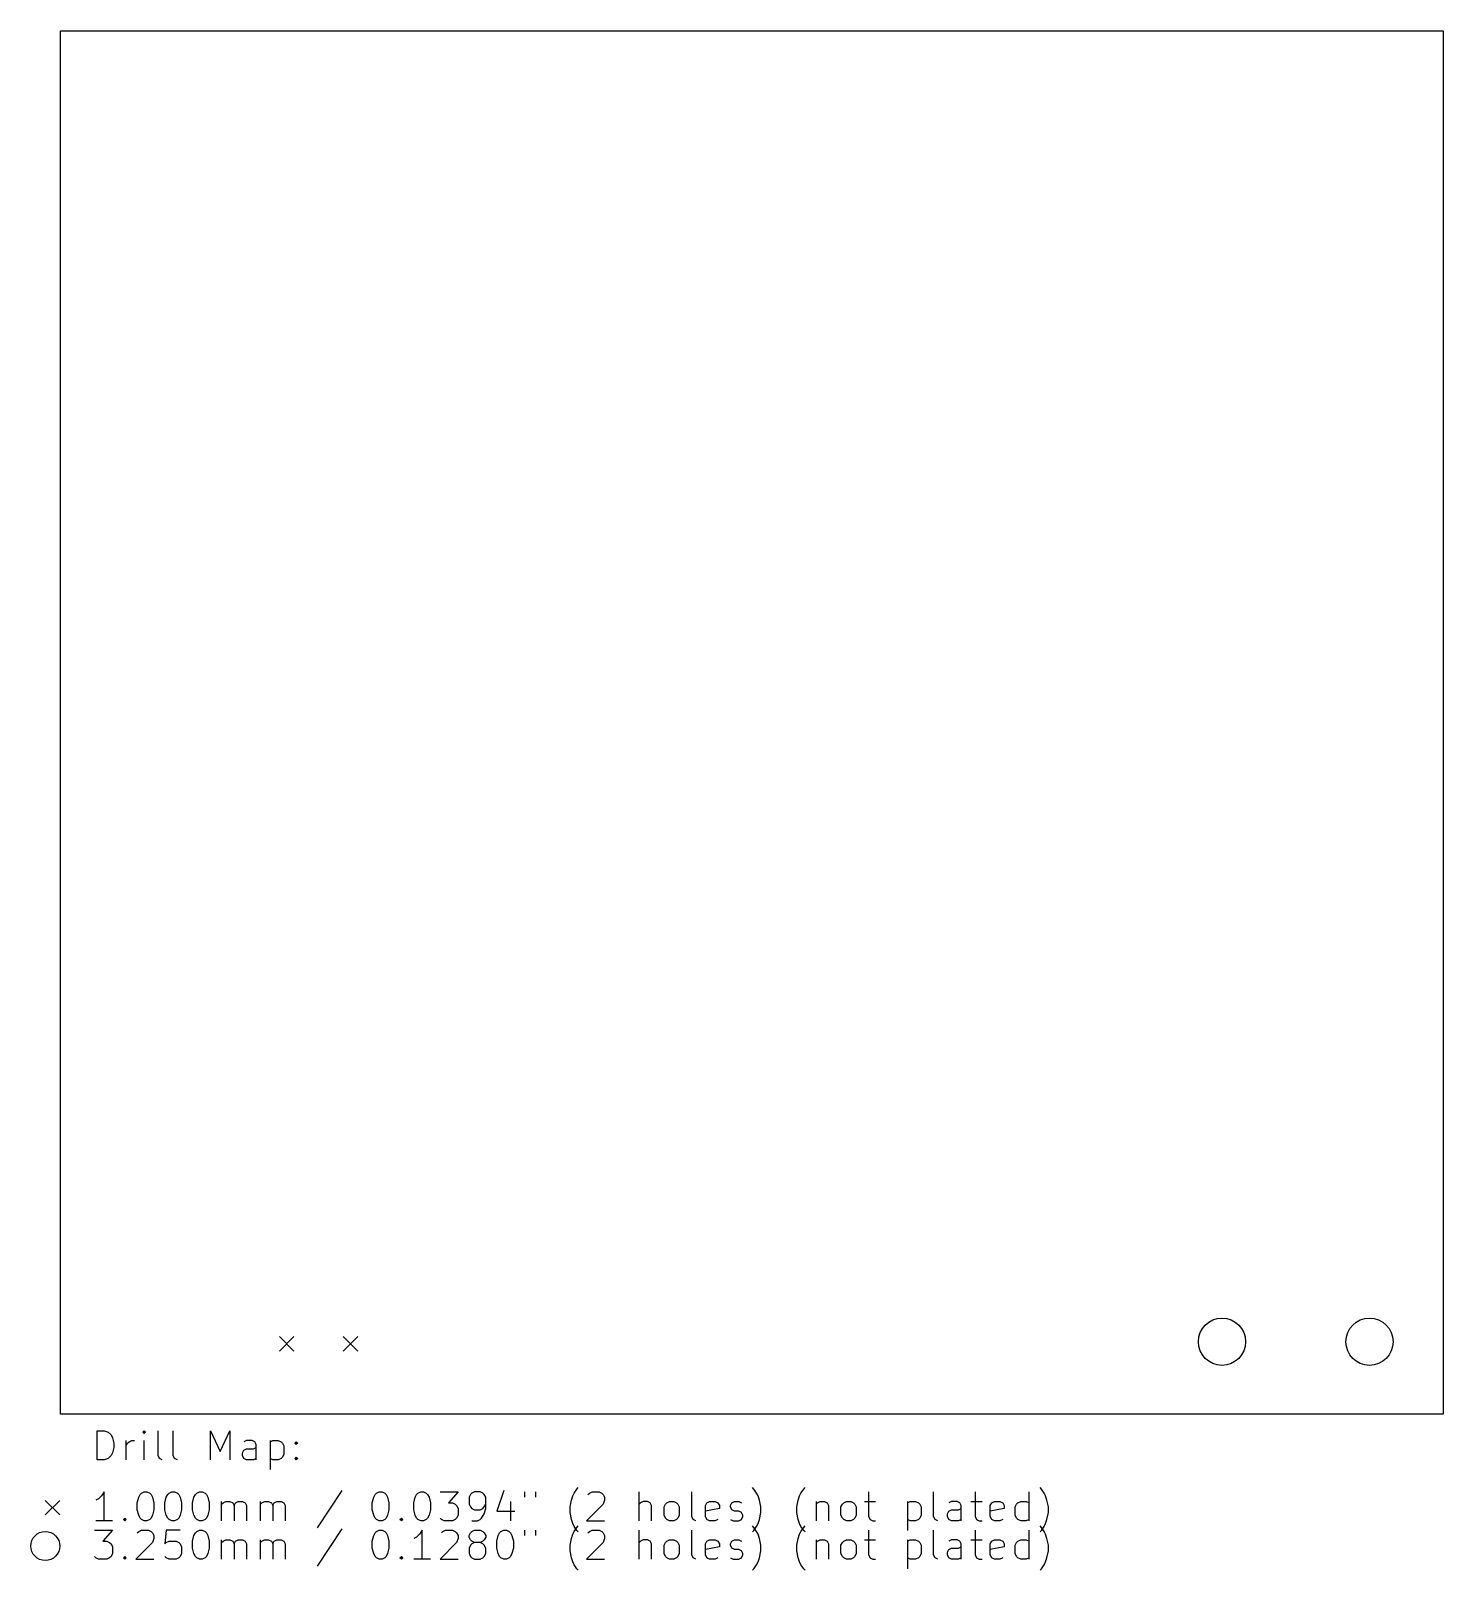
# Model space of a CAD drawing. Extents: x 3.89 to 7.72, y -5.98 to -1.8.
import ezdxf

# ---------------------------------------------------------------- set-up
doc = ezdxf.new("R2010")
doc.units = 0
doc.header["$MEASUREMENT"] = 0
doc.layers.add('BLACK', color=7, linetype='CONTINUOUS')

msp = doc.modelspace()

# ---------------------------------------------------------------- linework, layer by layer
at = {"layer": 'BLACK', "linetype": 'CONTINUOUS'}
for p, q in [((3.975, -5.555), (3.975, -1.805)), ((3.975, -1.805), (7.725, -1.805)), ((7.725, -1.805), (7.725, -5.555)), ((4.5687, -5.34531), (4.60807, -5.38469)), ((4.60807, -5.34531), (4.5687, -5.38469)), ((4.74193, -5.34531), (4.7813, -5.38469)), ((4.7813, -5.34531), (4.74193, -5.38469)), ((7.725, -5.555), (3.975, -5.555)), ((4.07446, -5.6792), (4.07446, -5.60046)), ((4.07446, -5.60046), (4.0932, -5.60046)), ((4.0932, -5.60046), (4.10445, -5.60421)), ((4.10445, -5.60421), (4.11195, -5.61171)), ((4.11195, -5.61171), (4.1157, -5.61921)), ((4.1157, -5.61921), (4.11945, -5.63421)), ((4.11945, -5.63421), (4.11945, -5.64546)), ((4.1532, -5.6792), (4.1532, -5.62671)), ((4.1532, -5.64171), (4.15695, -5.63421)), ((4.15695, -5.63421), (4.1607, -5.63046)), ((4.1607, -5.63046), (4.16819, -5.62671)), ((4.16819, -5.62671), (4.17569, -5.62671)), ((4.20194, -5.60046), (4.19819, -5.60421)), ((4.19819, -5.60421), (4.20194, -5.60796)), ((4.20569, -5.60421), (4.20194, -5.60046)), ((4.20194, -5.60046), (4.20194, -5.60796)), ((4.20194, -5.60796), (4.20569, -5.60421)), ((4.20194, -5.6792), (4.20194, -5.62671)), ((4.23944, -5.66795), (4.23944, -5.60046)), ((4.28068, -5.66795), (4.28068, -5.60046)), ((4.38192, -5.6792), (4.38192, -5.60046)), ((4.38192, -5.60046), (4.40816, -5.65671)), ((4.40816, -5.65671), (4.43441, -5.60046)), ((4.43441, -5.60046), (4.43441, -5.6792)), ((4.47941, -5.62671), (4.47191, -5.63046)), ((4.4944, -5.62671), (4.47941, -5.62671)), ((4.5019, -5.63046), (4.4944, -5.62671)), ((4.50565, -5.63796), (4.5019, -5.63046)), ((4.54315, -5.62671), (4.54315, -5.70545)), ((4.54315, -5.63046), (4.55065, -5.62671)), ((4.55065, -5.62671), (4.56564, -5.62671)), ((4.56564, -5.62671), (4.57314, -5.63046)), ((4.57314, -5.63046), (4.57689, -5.63421)), ((4.57689, -5.63421), (4.58064, -5.64171)), ((4.61064, -5.63421), (4.61439, -5.63046)), ((4.61439, -5.63796), (4.61064, -5.63421)), ((4.61439, -5.63046), (4.61814, -5.63421)), ((4.61439, -5.63046), (4.61439, -5.63796)), ((4.61814, -5.63421), (4.61439, -5.63796)), ((4.10445, -5.67545), (4.0932, -5.6792)), ((4.11195, -5.66795), (4.10445, -5.67545)), ((4.1157, -5.66046), (4.11195, -5.66795)), ((4.11945, -5.64546), (4.1157, -5.66046)), ((4.24319, -5.67545), (4.23944, -5.66795)), ((4.25068, -5.6792), (4.24319, -5.67545)), ((4.28443, -5.67545), (4.28068, -5.66795)), ((4.29193, -5.6792), (4.28443, -5.67545)), ((4.46816, -5.66046), (4.47191, -5.65296)), ((4.46816, -5.66795), (4.46816, -5.66046)), ((4.47191, -5.67545), (4.46816, -5.66795)), ((4.47191, -5.65296), (4.47941, -5.64921)), ((4.47941, -5.6792), (4.47191, -5.67545)), ((4.47941, -5.64921), (4.49815, -5.64921)), ((4.49815, -5.64921), (4.50565, -5.64546)), ((4.50565, -5.67545), (4.49815, -5.6792)), ((4.50565, -5.6792), (4.50565, -5.63796)), ((4.55065, -5.6792), (4.54315, -5.67545)), ((4.57314, -5.67545), (4.56564, -5.6792)), ((4.57689, -5.6717), (4.57314, -5.67545)), ((4.58064, -5.66421), (4.57689, -5.6717)), ((4.58064, -5.64171), (4.58064, -5.66421)), ((4.61064, -5.67545), (4.61439, -5.6717)), ((4.61439, -5.6792), (4.61064, -5.67545)), ((4.61439, -5.6717), (4.61814, -5.67545)), ((4.61439, -5.6717), (4.61439, -5.6792)), ((4.61814, -5.67545), (4.61439, -5.6792)), ((4.0932, -5.6792), (4.07446, -5.6792)), ((4.49815, -5.6792), (4.47941, -5.6792)), ((4.56564, -5.6792), (4.55065, -5.6792)), ((5.36804, -5.76957), (5.37554, -5.75832)), ((5.37554, -5.75832), (5.37929, -5.75457)), ((5.85548, -5.75832), (5.85173, -5.75457)), ((5.86298, -5.76957), (5.85548, -5.75832)), ((5.98297, -5.76957), (5.99047, -5.75832)), ((5.99047, -5.75832), (5.99422, -5.75457)), ((6.63539, -5.75832), (6.63164, -5.75457)), ((6.64289, -5.76957), (6.63539, -5.75832)), ((3.93366, -5.78925), (3.97303, -5.82862)), ((3.97303, -5.78925), (3.93366, -5.82862)), ((4.07821, -5.78457), (4.07071, -5.78831)), ((4.0857, -5.77707), (4.07821, -5.78457)), ((4.0932, -5.76582), (4.0857, -5.77707)), ((4.0932, -5.84456), (4.0932, -5.76582)), ((4.18319, -5.79581), (4.18694, -5.78082)), ((4.18319, -5.81456), (4.18319, -5.79581)), ((4.18694, -5.78082), (4.19069, -5.77332)), ((4.19069, -5.77332), (4.19444, -5.76957)), ((4.19444, -5.76957), (4.20194, -5.76582)), ((4.20194, -5.76582), (4.20944, -5.76582)), ((4.20944, -5.76582), (4.21694, -5.76957)), ((4.21694, -5.76957), (4.22069, -5.77332)), ((4.22069, -5.77332), (4.22444, -5.78082)), ((4.22444, -5.78082), (4.22819, -5.79581)), ((4.22819, -5.79581), (4.22819, -5.81456)), ((4.25818, -5.79581), (4.26193, -5.78082)), ((4.25818, -5.81456), (4.25818, -5.79581)), ((4.26193, -5.78082), (4.26568, -5.77332)), ((4.26568, -5.77332), (4.26943, -5.76957)), ((4.26943, -5.76957), (4.27693, -5.76582)), ((4.27693, -5.76582), (4.28443, -5.76582)), ((4.28443, -5.76582), (4.29193, -5.76957)), ((4.29193, -5.76957), (4.29568, -5.77332)), ((4.29568, -5.77332), (4.29943, -5.78082)), ((4.29943, -5.78082), (4.30318, -5.79581)), ((4.30318, -5.79581), (4.30318, -5.81456)), ((4.33317, -5.79581), (4.33692, -5.78082)), ((4.33317, -5.81456), (4.33317, -5.79581)), ((4.33692, -5.78082), (4.34067, -5.77332)), ((4.34067, -5.77332), (4.34442, -5.76957)), ((4.34442, -5.76957), (4.35192, -5.76582)), ((4.35192, -5.76582), (4.35942, -5.76582)), ((4.35942, -5.76582), (4.36692, -5.76957)), ((4.36692, -5.76957), (4.37067, -5.77332)), ((4.37067, -5.77332), (4.37442, -5.78082)), ((4.37442, -5.78082), (4.37817, -5.79581)), ((4.37817, -5.79581), (4.37817, -5.81456)), ((4.41191, -5.84456), (4.41191, -5.79206)), ((4.41191, -5.79956), (4.41566, -5.79581)), ((4.41566, -5.79581), (4.42316, -5.79206)), ((4.42316, -5.79206), (4.43441, -5.79206)), ((4.43441, -5.79206), (4.44191, -5.79581)), ((4.44191, -5.79581), (4.44566, -5.80331)), ((4.44566, -5.80331), (4.44941, -5.79581)), ((4.44941, -5.79581), (4.45691, -5.79206)), ((4.45691, -5.79206), (4.46816, -5.79206)), ((4.46816, -5.79206), (4.47566, -5.79581)), ((4.47566, -5.79581), (4.47941, -5.80331)), ((4.5169, -5.84456), (4.5169, -5.79206)), ((4.5169, -5.79956), (4.52065, -5.79581)), ((4.52065, -5.79581), (4.52815, -5.79206)), ((4.52815, -5.79206), (4.5394, -5.79206)), ((4.5394, -5.79206), (4.5469, -5.79581)), ((4.5469, -5.79581), (4.55065, -5.80331)), ((4.55065, -5.80331), (4.5544, -5.79581)), ((4.5544, -5.79581), (4.5619, -5.79206)), ((4.5619, -5.79206), (4.57314, -5.79206)), ((4.57314, -5.79206), (4.58064, -5.79581)), ((4.58064, -5.79581), (4.58439, -5.80331)), ((4.73812, -5.76207), (4.67063, -5.86331)), ((4.82061, -5.79581), (4.82436, -5.78082)), ((4.82061, -5.81456), (4.82061, -5.79581)), ((4.82436, -5.78082), (4.82811, -5.77332)), ((4.82811, -5.77332), (4.83186, -5.76957)), ((4.83186, -5.76957), (4.83936, -5.76582)), ((4.83936, -5.76582), (4.84686, -5.76582)), ((4.84686, -5.76582), (4.85436, -5.76957)), ((4.85436, -5.76957), (4.85811, -5.77332)), ((4.85811, -5.77332), (4.86186, -5.78082)), ((4.86186, -5.78082), (4.86561, -5.79581)), ((4.86561, -5.79581), (4.86561, -5.81456)), ((4.9331, -5.79581), (4.93685, -5.78082)), ((4.9331, -5.81456), (4.9331, -5.79581)), ((4.93685, -5.78082), (4.9406, -5.77332)), ((4.9406, -5.77332), (4.94435, -5.76957)), ((4.94435, -5.76957), (4.95185, -5.76582)), ((4.95185, -5.76582), (4.95935, -5.76582)), ((4.95935, -5.76582), (4.96684, -5.76957)), ((4.96684, -5.76957), (4.97059, -5.77332)), ((4.97059, -5.77332), (4.97434, -5.78082)), ((4.97434, -5.78082), (4.97809, -5.79581)), ((4.97809, -5.79581), (4.97809, -5.81456)), ((5.00434, -5.76582), (5.05308, -5.76582)), ((5.05308, -5.76582), (5.02684, -5.79581)), ((5.02684, -5.79581), (5.03809, -5.79581)), ((5.03809, -5.79581), (5.04558, -5.79956)), ((5.04558, -5.79956), (5.04933, -5.80331)), ((5.08683, -5.77332), (5.08308, -5.78082)), ((5.08308, -5.78082), (5.08308, -5.79956)), ((5.08308, -5.79956), (5.08683, -5.80706)), ((5.09058, -5.76957), (5.08683, -5.77332)), ((5.09808, -5.76582), (5.09058, -5.76957)), ((5.11308, -5.76582), (5.09808, -5.76582)), ((5.12058, -5.76957), (5.11308, -5.76582)), ((5.12433, -5.77332), (5.12058, -5.76957)), ((5.12807, -5.78082), (5.12433, -5.77332)), ((5.12433, -5.80706), (5.12807, -5.79956)), ((5.12807, -5.81081), (5.12807, -5.78082)), ((5.17682, -5.76207), (5.15807, -5.81831)), ((5.19557, -5.79206), (5.19557, -5.84456)), ((5.23306, -5.76582), (5.23306, -5.78082)), ((5.26306, -5.76582), (5.26306, -5.78082)), ((5.3568, -5.80706), (5.36055, -5.78831)), ((5.36055, -5.78831), (5.3643, -5.77707)), ((5.3643, -5.77707), (5.36804, -5.76957)), ((5.44678, -5.79956), (5.40179, -5.84456)), ((5.40554, -5.77332), (5.40929, -5.76957)), ((5.40929, -5.76957), (5.41679, -5.76582)), ((5.41679, -5.76582), (5.43554, -5.76582)), ((5.43554, -5.76582), (5.44304, -5.76957)), ((5.44304, -5.76957), (5.44678, -5.77332)), ((5.44678, -5.77332), (5.45053, -5.78082)), ((5.45053, -5.78831), (5.44678, -5.79956)), ((5.45053, -5.78082), (5.45053, -5.78831)), ((5.54427, -5.84456), (5.54427, -5.76582)), ((5.54802, -5.79581), (5.54427, -5.79956)), ((5.55552, -5.79206), (5.54802, -5.79581)), ((5.56677, -5.79206), (5.55552, -5.79206)), ((5.57427, -5.79581), (5.56677, -5.79206)), ((5.57802, -5.80331), (5.57427, -5.79581)), ((5.61176, -5.80706), (5.61551, -5.79956)), ((5.61551, -5.79956), (5.61926, -5.79581)), ((5.61926, -5.79581), (5.62676, -5.79206)), ((5.62676, -5.79206), (5.63801, -5.79206)), ((5.63801, -5.79206), (5.64551, -5.79581)), ((5.64551, -5.79581), (5.64926, -5.79956)), ((5.64926, -5.79956), (5.65301, -5.80706)), ((5.68675, -5.83331), (5.68675, -5.76582)), ((5.72425, -5.80331), (5.728, -5.79581)), ((5.728, -5.79581), (5.7355, -5.79206)), ((5.7355, -5.79206), (5.7505, -5.79206)), ((5.7505, -5.79206), (5.758, -5.79581)), ((5.758, -5.79581), (5.76175, -5.80331)), ((5.79174, -5.80331), (5.79549, -5.79581)), ((5.79549, -5.79581), (5.80299, -5.79206)), ((5.80299, -5.79206), (5.81424, -5.79206)), ((5.81424, -5.79206), (5.82174, -5.79581)), ((5.86673, -5.77707), (5.86298, -5.76957)), ((5.87048, -5.78831), (5.86673, -5.77707)), ((5.87423, -5.80706), (5.87048, -5.78831)), ((5.97172, -5.80706), (5.97547, -5.78831)), ((5.97547, -5.78831), (5.97922, -5.77707)), ((5.97922, -5.77707), (5.98297, -5.76957)), ((6.02421, -5.79206), (6.02421, -5.84456)), ((6.02421, -5.79956), (6.02796, -5.79581)), ((6.02796, -5.79581), (6.03546, -5.79206)), ((6.03546, -5.79206), (6.04671, -5.79206)), ((6.04671, -5.79206), (6.05421, -5.79581)), ((6.05421, -5.79581), (6.05796, -5.80331)), ((6.0917, -5.80706), (6.09545, -5.79956)), ((6.09545, -5.79956), (6.0992, -5.79581)), ((6.0992, -5.79581), (6.1067, -5.79206)), ((6.1067, -5.79206), (6.11795, -5.79206)), ((6.11795, -5.79206), (6.12545, -5.79581)), ((6.12545, -5.79581), (6.1292, -5.79956)), ((6.1292, -5.79956), (6.13295, -5.80706)), ((6.15545, -5.79206), (6.18544, -5.79206)), ((6.16669, -5.76582), (6.16669, -5.83331)), ((6.27168, -5.79206), (6.27168, -5.8708)), ((6.27168, -5.79581), (6.27918, -5.79206)), ((6.27918, -5.79206), (6.29418, -5.79206)), ((6.29418, -5.79206), (6.30168, -5.79581)), ((6.30168, -5.79581), (6.30543, -5.79956)), ((6.30543, -5.79956), (6.30918, -5.80706)), ((6.34292, -5.83331), (6.34292, -5.76582)), ((6.39167, -5.79206), (6.38417, -5.79581)), ((6.40666, -5.79206), (6.39167, -5.79206)), ((6.41416, -5.79581), (6.40666, -5.79206)), ((6.41791, -5.80331), (6.41416, -5.79581)), ((6.44416, -5.79206), (6.47416, -5.79206)), ((6.45541, -5.76582), (6.45541, -5.83331)), ((6.49665, -5.80331), (6.5004, -5.79581)), ((6.5004, -5.79581), (6.5079, -5.79206)), ((6.5079, -5.79206), (6.5229, -5.79206)), ((6.5229, -5.79206), (6.5304, -5.79581)), ((6.5304, -5.79581), (6.53415, -5.80331)), ((6.56415, -5.80706), (6.56789, -5.79956)), ((6.56789, -5.79956), (6.57164, -5.79581)), ((6.57164, -5.79581), (6.57914, -5.79206)), ((6.57914, -5.79206), (6.59414, -5.79206)), ((6.59414, -5.79206), (6.60164, -5.79581)), ((6.60164, -5.84456), (6.60164, -5.76582)), ((6.64663, -5.77707), (6.64289, -5.76957)), ((6.65038, -5.78831), (6.64663, -5.77707)), ((6.65413, -5.80706), (6.65038, -5.78831)), ((4.1457, -5.84081), (4.14945, -5.83706)), ((4.14945, -5.84456), (4.1457, -5.84081)), ((4.14945, -5.83706), (4.1532, -5.84081)), ((4.14945, -5.83706), (4.14945, -5.84456)), ((4.1532, -5.84081), (4.14945, -5.84456)), ((4.18694, -5.82956), (4.18319, -5.81456)), ((4.19069, -5.83706), (4.18694, -5.82956)), ((4.19444, -5.84081), (4.19069, -5.83706)), ((4.20194, -5.84456), (4.19444, -5.84081)), ((4.21694, -5.84081), (4.20944, -5.84456)), ((4.22069, -5.83706), (4.21694, -5.84081)), ((4.22444, -5.82956), (4.22069, -5.83706)), ((4.22819, -5.81456), (4.22444, -5.82956)), ((4.26193, -5.82956), (4.25818, -5.81456)), ((4.26568, -5.83706), (4.26193, -5.82956)), ((4.26943, -5.84081), (4.26568, -5.83706)), ((4.27693, -5.84456), (4.26943, -5.84081)), ((4.29193, -5.84081), (4.28443, -5.84456)), ((4.29568, -5.83706), (4.29193, -5.84081)), ((4.29943, -5.82956), (4.29568, -5.83706)), ((4.30318, -5.81456), (4.29943, -5.82956)), ((4.33692, -5.82956), (4.33317, -5.81456)), ((4.34067, -5.83706), (4.33692, -5.82956)), ((4.34442, -5.84081), (4.34067, -5.83706)), ((4.35192, -5.84456), (4.34442, -5.84081)), ((4.36692, -5.84081), (4.35942, -5.84456)), ((4.37067, -5.83706), (4.36692, -5.84081)), ((4.37442, -5.82956), (4.37067, -5.83706)), ((4.37817, -5.81456), (4.37442, -5.82956)), ((4.44566, -5.80331), (4.44566, -5.84456)), ((4.47941, -5.80331), (4.47941, -5.84456)), ((4.55065, -5.80331), (4.55065, -5.84456)), ((4.58439, -5.80331), (4.58439, -5.84456)), ((4.82436, -5.82956), (4.82061, -5.81456)), ((4.82811, -5.83706), (4.82436, -5.82956)), ((4.83186, -5.84081), (4.82811, -5.83706)), ((4.83936, -5.84456), (4.83186, -5.84081)), ((4.85436, -5.84081), (4.84686, -5.84456)), ((4.85811, -5.83706), (4.85436, -5.84081)), ((4.86186, -5.82956), (4.85811, -5.83706)), ((4.86561, -5.81456), (4.86186, -5.82956)), ((4.8956, -5.84081), (4.89935, -5.83706)), ((4.89935, -5.84456), (4.8956, -5.84081)), ((4.89935, -5.83706), (4.9031, -5.84081)), ((4.89935, -5.83706), (4.89935, -5.84456)), ((4.9031, -5.84081), (4.89935, -5.84456)), ((4.93685, -5.82956), (4.9331, -5.81456)), ((4.9406, -5.83706), (4.93685, -5.82956)), ((4.94435, -5.84081), (4.9406, -5.83706)), ((4.95185, -5.84456), (4.94435, -5.84081)), ((4.96684, -5.84081), (4.95935, -5.84456)), ((4.97059, -5.83706), (4.96684, -5.84081)), ((4.97434, -5.82956), (4.97059, -5.83706)), ((4.97809, -5.81456), (4.97434, -5.82956)), ((5.00809, -5.84081), (5.00434, -5.83706)), ((5.01559, -5.84456), (5.00809, -5.84081)), ((5.04558, -5.84081), (5.03809, -5.84456)), ((5.04933, -5.83706), (5.04558, -5.84081)), ((5.04933, -5.80331), (5.05308, -5.81081)), ((5.05308, -5.82956), (5.04933, -5.83706)), ((5.05308, -5.81081), (5.05308, -5.82956)), ((5.08683, -5.80706), (5.09058, -5.81081)), ((5.09058, -5.81081), (5.09808, -5.81456)), ((5.09808, -5.81456), (5.11308, -5.81456)), ((5.10558, -5.84456), (5.11308, -5.84081)), ((5.11308, -5.81456), (5.12058, -5.81081)), ((5.11308, -5.84081), (5.11683, -5.83706)), ((5.11683, -5.83706), (5.12433, -5.82581)), ((5.12058, -5.81081), (5.12433, -5.80706)), ((5.12433, -5.82581), (5.12807, -5.81081)), ((5.15807, -5.81831), (5.20681, -5.81831)), ((5.3568, -5.82206), (5.3568, -5.80706)), ((5.36055, -5.84081), (5.3568, -5.82206)), ((5.3643, -5.85206), (5.36055, -5.84081)), ((5.57802, -5.84456), (5.57802, -5.80331)), ((5.61176, -5.82956), (5.61176, -5.80706)), ((5.61551, -5.83706), (5.61176, -5.82956)), ((5.61926, -5.84081), (5.61551, -5.83706)), ((5.62676, -5.84456), (5.61926, -5.84081)), ((5.64551, -5.84081), (5.63801, -5.84456)), ((5.64926, -5.83706), (5.64551, -5.84081)), ((5.65301, -5.82956), (5.64926, -5.83706)), ((5.65301, -5.80706), (5.65301, -5.82956)), ((5.6905, -5.84081), (5.68675, -5.83331)), ((5.698, -5.84456), (5.6905, -5.84081)), ((5.72425, -5.83331), (5.72425, -5.80331)), ((5.76175, -5.81081), (5.72425, -5.81831)), ((5.728, -5.84081), (5.72425, -5.83331)), ((5.7355, -5.84456), (5.728, -5.84081)), ((5.758, -5.84081), (5.7505, -5.84456)), ((5.76175, -5.80331), (5.76175, -5.81081)), ((5.79174, -5.80706), (5.79174, -5.80331)), ((5.79549, -5.81456), (5.79174, -5.80706)), ((5.79174, -5.84081), (5.79924, -5.84456)), ((5.80299, -5.81831), (5.79549, -5.81456)), ((5.81424, -5.81831), (5.80299, -5.81831)), ((5.82174, -5.82206), (5.81424, -5.81831)), ((5.81424, -5.84456), (5.82174, -5.84081)), ((5.82549, -5.82956), (5.82174, -5.82206)), ((5.82174, -5.84081), (5.82549, -5.83331)), ((5.82549, -5.83331), (5.82549, -5.82956)), ((5.86673, -5.85206), (5.87048, -5.84081)), ((5.87048, -5.84081), (5.87423, -5.82206)), ((5.87423, -5.82206), (5.87423, -5.80706)), ((5.97172, -5.82206), (5.97172, -5.80706)), ((5.97547, -5.84081), (5.97172, -5.82206)), ((5.97922, -5.85206), (5.97547, -5.84081)), ((6.05796, -5.80331), (6.05796, -5.84456)), ((6.0917, -5.82956), (6.0917, -5.80706)), ((6.09545, -5.83706), (6.0917, -5.82956)), ((6.0992, -5.84081), (6.09545, -5.83706)), ((6.1067, -5.84456), (6.0992, -5.84081)), ((6.12545, -5.84081), (6.11795, -5.84456)), ((6.1292, -5.83706), (6.12545, -5.84081)), ((6.13295, -5.82956), (6.1292, -5.83706)), ((6.13295, -5.80706), (6.13295, -5.82956)), ((6.16669, -5.83331), (6.17044, -5.84081)), ((6.17044, -5.84081), (6.17794, -5.84456)), ((6.27918, -5.84456), (6.27168, -5.84081)), ((6.30168, -5.84081), (6.29418, -5.84456)), ((6.30543, -5.83706), (6.30168, -5.84081)), ((6.30918, -5.82956), (6.30543, -5.83706)), ((6.30918, -5.80706), (6.30918, -5.82956)), ((6.34667, -5.84081), (6.34292, -5.83331)), ((6.35417, -5.84456), (6.34667, -5.84081)), ((6.38042, -5.82581), (6.38417, -5.81831)), ((6.38042, -5.83331), (6.38042, -5.82581)), ((6.38417, -5.84081), (6.38042, -5.83331)), ((6.38417, -5.81831), (6.39167, -5.81456)), ((6.39167, -5.84456), (6.38417, -5.84081)), ((6.39167, -5.81456), (6.41041, -5.81456)), ((6.41041, -5.81456), (6.41791, -5.81081)), ((6.41791, -5.84081), (6.41041, -5.84456)), ((6.41791, -5.84456), (6.41791, -5.80331)), ((6.45541, -5.83331), (6.45916, -5.84081)), ((6.45916, -5.84081), (6.46666, -5.84456)), ((6.49665, -5.83331), (6.49665, -5.80331)), ((6.53415, -5.81081), (6.49665, -5.81831)), ((6.5004, -5.84081), (6.49665, -5.83331)), ((6.5079, -5.84456), (6.5004, -5.84081)), ((6.5304, -5.84081), (6.5229, -5.84456)), ((6.53415, -5.80331), (6.53415, -5.81081)), ((6.56415, -5.82956), (6.56415, -5.80706)), ((6.56789, -5.83706), (6.56415, -5.82956)), ((6.57164, -5.84081), (6.56789, -5.83706)), ((6.57914, -5.84456), (6.57164, -5.84081)), ((6.60164, -5.84081), (6.59414, -5.84456)), ((6.64663, -5.85206), (6.65038, -5.84081)), ((6.65038, -5.84081), (6.65413, -5.82206)), ((6.65413, -5.82206), (6.65413, -5.80706)), ((4.06696, -5.86975), (4.1157, -5.86975)), ((4.1157, -5.84456), (4.07071, -5.84456)), ((4.1157, -5.86975), (4.08945, -5.89975)), ((4.18319, -5.87725), (4.18694, -5.8735)), ((4.18694, -5.8735), (4.19444, -5.86975)), ((4.19444, -5.86975), (4.21319, -5.86975)), ((4.20944, -5.84456), (4.20194, -5.84456)), ((4.21319, -5.86975), (4.22069, -5.8735)), ((4.22069, -5.8735), (4.22444, -5.87725)), ((4.22444, -5.87725), (4.22819, -5.88475)), ((4.26193, -5.86975), (4.25818, -5.90725)), ((4.29943, -5.86975), (4.26193, -5.86975)), ((4.28443, -5.84456), (4.27693, -5.84456)), ((4.33692, -5.88475), (4.34067, -5.87725)), ((4.34067, -5.87725), (4.34442, -5.8735)), ((4.34442, -5.8735), (4.35192, -5.86975)), ((4.35942, -5.84456), (4.35192, -5.84456)), ((4.35192, -5.86975), (4.35942, -5.86975)), ((4.35942, -5.86975), (4.36692, -5.8735)), ((4.36692, -5.8735), (4.37067, -5.87725)), ((4.37067, -5.87725), (4.37442, -5.88475)), ((4.73812, -5.866), (4.67063, -5.96724)), ((4.82436, -5.88475), (4.82811, -5.87725)), ((4.82811, -5.87725), (4.83186, -5.8735)), ((4.83186, -5.8735), (4.83936, -5.86975)), ((4.84686, -5.84456), (4.83936, -5.84456)), ((4.83936, -5.86975), (4.84686, -5.86975)), ((4.84686, -5.86975), (4.85436, -5.8735)), ((4.85436, -5.8735), (4.85811, -5.87725)), ((4.85811, -5.87725), (4.86186, -5.88475)), ((4.9481, -5.881), (4.9406, -5.8885)), ((4.9556, -5.86975), (4.9481, -5.881)), ((4.95935, -5.84456), (4.95185, -5.84456)), ((4.9556, -5.94849), (4.9556, -5.86975)), ((5.00809, -5.87725), (5.01184, -5.8735)), ((5.01184, -5.8735), (5.01934, -5.86975)), ((5.03809, -5.84456), (5.01559, -5.84456)), ((5.01934, -5.86975), (5.03809, -5.86975)), ((5.03809, -5.86975), (5.04558, -5.8735)), ((5.04558, -5.8735), (5.04933, -5.87725)), ((5.04933, -5.87725), (5.05308, -5.88475)), ((5.08308, -5.88475), (5.08683, -5.87725)), ((5.08683, -5.87725), (5.09058, -5.8735)), ((5.09058, -5.84456), (5.10558, -5.84456)), ((5.09058, -5.8735), (5.09808, -5.86975)), ((5.09808, -5.86975), (5.11308, -5.86975)), ((5.11308, -5.86975), (5.12058, -5.8735)), ((5.12058, -5.8735), (5.12433, -5.87725)), ((5.12433, -5.87725), (5.12807, -5.88475)), ((5.16182, -5.88475), (5.16557, -5.87725)), ((5.16557, -5.87725), (5.16932, -5.8735)), ((5.16932, -5.8735), (5.17682, -5.86975)), ((5.17682, -5.86975), (5.18432, -5.86975)), ((5.18432, -5.86975), (5.19182, -5.8735)), ((5.19182, -5.8735), (5.19557, -5.87725)), ((5.19557, -5.87725), (5.19932, -5.88475)), ((5.23306, -5.86975), (5.23306, -5.88475)), ((5.26306, -5.86975), (5.26306, -5.88475)), ((5.36055, -5.89225), (5.3643, -5.881)), ((5.36804, -5.85956), (5.3643, -5.85206)), ((5.3643, -5.881), (5.36804, -5.8735)), ((5.37554, -5.8708), (5.36804, -5.85956)), ((5.36804, -5.8735), (5.37554, -5.86226)), ((5.37554, -5.86226), (5.37929, -5.85851)), ((5.37929, -5.87455), (5.37554, -5.8708)), ((5.40179, -5.84456), (5.45053, -5.84456)), ((5.40554, -5.87725), (5.40929, -5.8735)), ((5.40929, -5.8735), (5.41679, -5.86975)), ((5.41679, -5.86975), (5.43554, -5.86975)), ((5.43554, -5.86975), (5.44304, -5.8735)), ((5.44304, -5.8735), (5.44678, -5.87725)), ((5.44678, -5.87725), (5.45053, -5.88475)), ((5.54427, -5.94849), (5.54427, -5.86975)), ((5.63801, -5.84456), (5.62676, -5.84456)), ((5.68675, -5.93725), (5.68675, -5.86975)), ((5.7505, -5.84456), (5.7355, -5.84456)), ((5.79924, -5.84456), (5.81424, -5.84456)), ((5.85548, -5.86226), (5.85173, -5.85851)), ((5.85173, -5.87455), (5.85548, -5.8708)), ((5.85548, -5.8708), (5.86298, -5.85956)), ((5.86298, -5.8735), (5.85548, -5.86226)), ((5.86298, -5.85956), (5.86673, -5.85206)), ((5.86673, -5.881), (5.86298, -5.8735)), ((5.87048, -5.89225), (5.86673, -5.881)), ((5.97547, -5.89225), (5.97922, -5.881)), ((5.98297, -5.85956), (5.97922, -5.85206)), ((5.97922, -5.881), (5.98297, -5.8735)), ((5.99047, -5.8708), (5.98297, -5.85956)), ((5.98297, -5.8735), (5.99047, -5.86226)), ((5.99047, -5.86226), (5.99422, -5.85851)), ((5.99422, -5.87455), (5.99047, -5.8708)), ((6.11795, -5.84456), (6.1067, -5.84456)), ((6.16669, -5.86975), (6.16669, -5.93725)), ((6.17794, -5.84456), (6.18544, -5.84456)), ((6.29418, -5.84456), (6.27918, -5.84456)), ((6.34292, -5.93725), (6.34292, -5.86975)), ((6.41041, -5.84456), (6.39167, -5.84456)), ((6.45541, -5.86975), (6.45541, -5.93725)), ((6.46666, -5.84456), (6.47416, -5.84456)), ((6.5229, -5.84456), (6.5079, -5.84456)), ((6.59414, -5.84456), (6.57914, -5.84456)), ((6.60164, -5.94849), (6.60164, -5.86975)), ((6.63539, -5.86226), (6.63164, -5.85851)), ((6.63164, -5.87455), (6.63539, -5.8708)), ((6.63539, -5.8708), (6.64289, -5.85956)), ((6.64289, -5.8735), (6.63539, -5.86226)), ((6.64289, -5.85956), (6.64663, -5.85206)), ((6.64663, -5.881), (6.64289, -5.8735)), ((6.65038, -5.89225), (6.64663, -5.881)), ((4.08945, -5.89975), (4.1007, -5.89975)), ((4.1007, -5.89975), (4.1082, -5.9035)), ((4.1082, -5.9035), (4.11195, -5.90725)), ((4.11195, -5.90725), (4.1157, -5.91475)), ((4.1157, -5.91475), (4.1157, -5.9335)), ((4.22444, -5.9035), (4.17944, -5.94849)), ((4.22819, -5.89225), (4.22444, -5.9035)), ((4.22819, -5.88475), (4.22819, -5.89225)), ((4.25818, -5.90725), (4.26193, -5.9035)), ((4.26193, -5.9035), (4.26943, -5.89975)), ((4.26943, -5.89975), (4.28818, -5.89975)), ((4.28818, -5.89975), (4.29568, -5.9035)), ((4.29568, -5.9035), (4.29943, -5.90725)), ((4.29943, -5.90725), (4.30318, -5.91475)), ((4.30318, -5.91475), (4.30318, -5.9335)), ((4.33317, -5.89975), (4.33692, -5.88475)), ((4.33317, -5.9185), (4.33317, -5.89975)), ((4.33692, -5.9335), (4.33317, -5.9185)), ((4.37442, -5.88475), (4.37817, -5.89975)), ((4.37817, -5.9185), (4.37442, -5.9335)), ((4.37817, -5.89975), (4.37817, -5.9185)), ((4.41191, -5.94849), (4.41191, -5.896)), ((4.41191, -5.9035), (4.41566, -5.89975)), ((4.41566, -5.89975), (4.42316, -5.896)), ((4.42316, -5.896), (4.43441, -5.896)), ((4.43441, -5.896), (4.44191, -5.89975)), ((4.44191, -5.89975), (4.44566, -5.90725)), ((4.44566, -5.90725), (4.44941, -5.89975)), ((4.44566, -5.90725), (4.44566, -5.94849)), ((4.44941, -5.89975), (4.45691, -5.896)), ((4.45691, -5.896), (4.46816, -5.896)), ((4.46816, -5.896), (4.47566, -5.89975)), ((4.47566, -5.89975), (4.47941, -5.90725)), ((4.47941, -5.90725), (4.47941, -5.94849)), ((4.5169, -5.94849), (4.5169, -5.896)), ((4.5169, -5.9035), (4.52065, -5.89975)), ((4.52065, -5.89975), (4.52815, -5.896)), ((4.52815, -5.896), (4.5394, -5.896)), ((4.5394, -5.896), (4.5469, -5.89975)), ((4.5469, -5.89975), (4.55065, -5.90725)), ((4.55065, -5.90725), (4.5544, -5.89975)), ((4.55065, -5.90725), (4.55065, -5.94849)), ((4.5544, -5.89975), (4.5619, -5.896)), ((4.5619, -5.896), (4.57314, -5.896)), ((4.57314, -5.896), (4.58064, -5.89975)), ((4.58064, -5.89975), (4.58439, -5.90725)), ((4.58439, -5.90725), (4.58439, -5.94849)), ((4.82061, -5.89975), (4.82436, -5.88475)), ((4.82061, -5.9185), (4.82061, -5.89975)), ((4.82436, -5.9335), (4.82061, -5.9185)), ((4.86186, -5.88475), (4.86561, -5.89975)), ((4.86561, -5.9185), (4.86186, -5.9335)), ((4.86561, -5.89975), (4.86561, -5.9185)), ((4.9406, -5.8885), (4.9331, -5.89225)), ((5.04933, -5.9035), (5.00434, -5.94849)), ((5.05308, -5.89225), (5.04933, -5.9035)), ((5.05308, -5.88475), (5.05308, -5.89225)), ((5.08308, -5.8885), (5.08308, -5.88475)), ((5.08683, -5.896), (5.08308, -5.8885)), ((5.08683, -5.911), (5.08308, -5.9185)), ((5.08308, -5.9185), (5.08308, -5.9335)), ((5.09058, -5.89975), (5.08683, -5.896)), ((5.09058, -5.90725), (5.08683, -5.911)), ((5.09808, -5.9035), (5.09058, -5.89975)), ((5.09808, -5.9035), (5.09058, -5.90725)), ((5.11308, -5.9035), (5.09808, -5.9035)), ((5.12058, -5.89975), (5.11308, -5.9035)), ((5.12058, -5.90725), (5.11308, -5.9035)), ((5.12433, -5.896), (5.12058, -5.89975)), ((5.12433, -5.911), (5.12058, -5.90725)), ((5.12807, -5.8885), (5.12433, -5.896)), ((5.12807, -5.9185), (5.12433, -5.911)), ((5.12807, -5.88475), (5.12807, -5.8885)), ((5.12807, -5.9335), (5.12807, -5.9185)), ((5.15807, -5.89975), (5.16182, -5.88475)), ((5.15807, -5.9185), (5.15807, -5.89975)), ((5.16182, -5.9335), (5.15807, -5.9185)), ((5.19932, -5.88475), (5.20307, -5.89975)), ((5.20307, -5.9185), (5.19932, -5.9335)), ((5.20307, -5.89975), (5.20307, -5.9185)), ((5.3568, -5.911), (5.36055, -5.89225)), ((5.3568, -5.926), (5.3568, -5.911)), ((5.36055, -5.94475), (5.3568, -5.926)), ((5.44678, -5.9035), (5.40179, -5.94849)), ((5.45053, -5.89225), (5.44678, -5.9035)), ((5.45053, -5.88475), (5.45053, -5.89225)), ((5.54802, -5.89975), (5.54427, -5.9035)), ((5.55552, -5.896), (5.54802, -5.89975)), ((5.56677, -5.896), (5.55552, -5.896)), ((5.57427, -5.89975), (5.56677, -5.896)), ((5.57802, -5.90725), (5.57427, -5.89975)), ((5.57802, -5.94849), (5.57802, -5.90725)), ((5.61176, -5.911), (5.61551, -5.9035)), ((5.61176, -5.9335), (5.61176, -5.911)), ((5.61551, -5.9035), (5.61926, -5.89975)), ((5.61926, -5.89975), (5.62676, -5.896)), ((5.62676, -5.896), (5.63801, -5.896)), ((5.63801, -5.896), (5.64551, -5.89975)), ((5.64551, -5.89975), (5.64926, -5.9035)), ((5.64926, -5.9035), (5.65301, -5.911)), ((5.65301, -5.911), (5.65301, -5.9335)), ((5.72425, -5.90725), (5.728, -5.89975)), ((5.72425, -5.93725), (5.72425, -5.90725)), ((5.76175, -5.91475), (5.72425, -5.92225)), ((5.728, -5.89975), (5.7355, -5.896)), ((5.7355, -5.896), (5.7505, -5.896)), ((5.7505, -5.896), (5.758, -5.89975)), ((5.758, -5.89975), (5.76175, -5.90725)), ((5.76175, -5.90725), (5.76175, -5.91475)), ((5.79174, -5.90725), (5.79549, -5.89975)), ((5.79174, -5.911), (5.79174, -5.90725)), ((5.79549, -5.9185), (5.79174, -5.911)), ((5.79549, -5.89975), (5.80299, -5.896)), ((5.80299, -5.92225), (5.79549, -5.9185)), ((5.80299, -5.896), (5.81424, -5.896)), ((5.81424, -5.92225), (5.80299, -5.92225)), ((5.81424, -5.896), (5.82174, -5.89975)), ((5.82174, -5.926), (5.81424, -5.92225)), ((5.82549, -5.9335), (5.82174, -5.926)), ((5.87423, -5.911), (5.87048, -5.89225)), ((5.87048, -5.94475), (5.87423, -5.926)), ((5.87423, -5.926), (5.87423, -5.911)), ((5.97172, -5.911), (5.97547, -5.89225)), ((5.97172, -5.926), (5.97172, -5.911)), ((5.97547, -5.94475), (5.97172, -5.926)), ((6.02421, -5.896), (6.02421, -5.94849)), ((6.02421, -5.9035), (6.02796, -5.89975)), ((6.02796, -5.89975), (6.03546, -5.896)), ((6.03546, -5.896), (6.04671, -5.896)), ((6.04671, -5.896), (6.05421, -5.89975)), ((6.05421, -5.89975), (6.05796, -5.90725)), ((6.05796, -5.90725), (6.05796, -5.94849)), ((6.0917, -5.911), (6.09545, -5.9035)), ((6.0917, -5.9335), (6.0917, -5.911)), ((6.09545, -5.9035), (6.0992, -5.89975)), ((6.0992, -5.89975), (6.1067, -5.896)), ((6.1067, -5.896), (6.11795, -5.896)), ((6.11795, -5.896), (6.12545, -5.89975)), ((6.12545, -5.89975), (6.1292, -5.9035)), ((6.1292, -5.9035), (6.13295, -5.911)), ((6.13295, -5.911), (6.13295, -5.9335)), ((6.15545, -5.896), (6.18544, -5.896)), ((6.27168, -5.896), (6.27168, -5.97474)), ((6.27168, -5.89975), (6.27918, -5.896)), ((6.27918, -5.896), (6.29418, -5.896)), ((6.29418, -5.896), (6.30168, -5.89975)), ((6.30168, -5.89975), (6.30543, -5.9035)), ((6.30543, -5.9035), (6.30918, -5.911)), ((6.30918, -5.911), (6.30918, -5.9335)), ((6.38042, -5.92975), (6.38417, -5.92225)), ((6.39167, -5.896), (6.38417, -5.89975)), ((6.38417, -5.92225), (6.39167, -5.9185)), ((6.40666, -5.896), (6.39167, -5.896)), ((6.39167, -5.9185), (6.41041, -5.9185)), ((6.41416, -5.89975), (6.40666, -5.896)), ((6.41041, -5.9185), (6.41791, -5.91475)), ((6.41791, -5.90725), (6.41416, -5.89975)), ((6.41791, -5.94849), (6.41791, -5.90725)), ((6.44416, -5.896), (6.47416, -5.896)), ((6.49665, -5.90725), (6.5004, -5.89975)), ((6.49665, -5.93725), (6.49665, -5.90725)), ((6.53415, -5.91475), (6.49665, -5.92225)), ((6.5004, -5.89975), (6.5079, -5.896)), ((6.5079, -5.896), (6.5229, -5.896)), ((6.5229, -5.896), (6.5304, -5.89975)), ((6.5304, -5.89975), (6.53415, -5.90725)), ((6.53415, -5.90725), (6.53415, -5.91475)), ((6.56415, -5.911), (6.56789, -5.9035)), ((6.56415, -5.9335), (6.56415, -5.911)), ((6.56789, -5.9035), (6.57164, -5.89975)), ((6.57164, -5.89975), (6.57914, -5.896)), ((6.57914, -5.896), (6.59414, -5.896)), ((6.59414, -5.896), (6.60164, -5.89975)), ((6.65413, -5.911), (6.65038, -5.89225)), ((6.65038, -5.94475), (6.65413, -5.926)), ((6.65413, -5.926), (6.65413, -5.911)), ((4.07071, -5.94475), (4.06696, -5.941)), ((4.07821, -5.94849), (4.07071, -5.94475)), ((4.1007, -5.94849), (4.07821, -5.94849)), ((4.1082, -5.94475), (4.1007, -5.94849)), ((4.11195, -5.941), (4.1082, -5.94475)), ((4.1157, -5.9335), (4.11195, -5.941)), ((4.1457, -5.94475), (4.14945, -5.941)), ((4.14945, -5.94849), (4.1457, -5.94475)), ((4.14945, -5.941), (4.1532, -5.94475)), ((4.14945, -5.941), (4.14945, -5.94849)), ((4.1532, -5.94475), (4.14945, -5.94849)), ((4.17944, -5.94849), (4.22819, -5.94849)), ((4.26193, -5.94475), (4.25818, -5.941)), ((4.26943, -5.94849), (4.26193, -5.94475)), ((4.28818, -5.94849), (4.26943, -5.94849)), ((4.29568, -5.94475), (4.28818, -5.94849)), ((4.29943, -5.941), (4.29568, -5.94475)), ((4.30318, -5.9335), (4.29943, -5.941)), ((4.34067, -5.941), (4.33692, -5.9335)), ((4.34442, -5.94475), (4.34067, -5.941)), ((4.35192, -5.94849), (4.34442, -5.94475)), ((4.35942, -5.94849), (4.35192, -5.94849)), ((4.36692, -5.94475), (4.35942, -5.94849)), ((4.37067, -5.941), (4.36692, -5.94475)), ((4.37442, -5.9335), (4.37067, -5.941)), ((4.82811, -5.941), (4.82436, -5.9335)), ((4.83186, -5.94475), (4.82811, -5.941)), ((4.83936, -5.94849), (4.83186, -5.94475)), ((4.84686, -5.94849), (4.83936, -5.94849)), ((4.85436, -5.94475), (4.84686, -5.94849)), ((4.85811, -5.941), (4.85436, -5.94475)), ((4.86186, -5.9335), (4.85811, -5.941)), ((4.8956, -5.94475), (4.89935, -5.941)), ((4.89935, -5.94849), (4.8956, -5.94475)), ((4.89935, -5.941), (4.9031, -5.94475)), ((4.89935, -5.941), (4.89935, -5.94849)), ((4.9031, -5.94475), (4.89935, -5.94849)), ((4.97809, -5.94849), (4.9331, -5.94849)), ((5.00434, -5.94849), (5.05308, -5.94849)), ((5.08308, -5.9335), (5.08683, -5.941)), ((5.08683, -5.941), (5.09058, -5.94475)), ((5.09058, -5.94475), (5.09808, -5.94849)), ((5.09808, -5.94849), (5.11308, -5.94849)), ((5.11308, -5.94849), (5.12058, -5.94475)), ((5.12058, -5.94475), (5.12433, -5.941)), ((5.12433, -5.941), (5.12807, -5.9335)), ((5.16557, -5.941), (5.16182, -5.9335)), ((5.16932, -5.94475), (5.16557, -5.941)), ((5.17682, -5.94849), (5.16932, -5.94475)), ((5.18432, -5.94849), (5.17682, -5.94849)), ((5.19182, -5.94475), (5.18432, -5.94849)), ((5.19557, -5.941), (5.19182, -5.94475)), ((5.19932, -5.9335), (5.19557, -5.941)), ((5.3643, -5.95599), (5.36055, -5.94475)), ((5.36804, -5.96349), (5.3643, -5.95599)), ((5.37554, -5.97474), (5.36804, -5.96349)), ((5.40179, -5.94849), (5.45053, -5.94849)), ((5.61551, -5.941), (5.61176, -5.9335)), ((5.61926, -5.94475), (5.61551, -5.941)), ((5.62676, -5.94849), (5.61926, -5.94475)), ((5.63801, -5.94849), (5.62676, -5.94849)), ((5.64551, -5.94475), (5.63801, -5.94849)), ((5.64926, -5.941), (5.64551, -5.94475)), ((5.65301, -5.9335), (5.64926, -5.941)), ((5.6905, -5.94475), (5.68675, -5.93725)), ((5.698, -5.94849), (5.6905, -5.94475)), ((5.728, -5.94475), (5.72425, -5.93725)), ((5.7355, -5.94849), (5.728, -5.94475)), ((5.7505, -5.94849), (5.7355, -5.94849)), ((5.758, -5.94475), (5.7505, -5.94849)), ((5.79174, -5.94475), (5.79924, -5.94849)), ((5.79924, -5.94849), (5.81424, -5.94849)), ((5.81424, -5.94849), (5.82174, -5.94475)), ((5.82174, -5.94475), (5.82549, -5.93725)), ((5.82549, -5.93725), (5.82549, -5.9335)), ((5.85548, -5.97474), (5.86298, -5.96349)), ((5.86298, -5.96349), (5.86673, -5.95599)), ((5.86673, -5.95599), (5.87048, -5.94475)), ((5.97922, -5.95599), (5.97547, -5.94475)), ((5.98297, -5.96349), (5.97922, -5.95599)), ((5.99047, -5.97474), (5.98297, -5.96349)), ((6.09545, -5.941), (6.0917, -5.9335)), ((6.0992, -5.94475), (6.09545, -5.941)), ((6.1067, -5.94849), (6.0992, -5.94475)), ((6.11795, -5.94849), (6.1067, -5.94849)), ((6.12545, -5.94475), (6.11795, -5.94849)), ((6.1292, -5.941), (6.12545, -5.94475)), ((6.13295, -5.9335), (6.1292, -5.941)), ((6.16669, -5.93725), (6.17044, -5.94475)), ((6.17044, -5.94475), (6.17794, -5.94849)), ((6.17794, -5.94849), (6.18544, -5.94849)), ((6.27918, -5.94849), (6.27168, -5.94475)), ((6.29418, -5.94849), (6.27918, -5.94849)), ((6.30168, -5.94475), (6.29418, -5.94849)), ((6.30543, -5.941), (6.30168, -5.94475)), ((6.30918, -5.9335), (6.30543, -5.941)), ((6.34667, -5.94475), (6.34292, -5.93725)), ((6.35417, -5.94849), (6.34667, -5.94475)), ((6.38042, -5.93725), (6.38042, -5.92975)), ((6.38417, -5.94475), (6.38042, -5.93725)), ((6.39167, -5.94849), (6.38417, -5.94475)), ((6.41041, -5.94849), (6.39167, -5.94849)), ((6.41791, -5.94475), (6.41041, -5.94849)), ((6.45541, -5.93725), (6.45916, -5.94475)), ((6.45916, -5.94475), (6.46666, -5.94849)), ((6.46666, -5.94849), (6.47416, -5.94849)), ((6.5004, -5.94475), (6.49665, -5.93725)), ((6.5079, -5.94849), (6.5004, -5.94475)), ((6.5229, -5.94849), (6.5079, -5.94849)), ((6.5304, -5.94475), (6.5229, -5.94849)), ((6.56789, -5.941), (6.56415, -5.9335)), ((6.57164, -5.94475), (6.56789, -5.941)), ((6.57914, -5.94849), (6.57164, -5.94475)), ((6.59414, -5.94849), (6.57914, -5.94849)), ((6.60164, -5.94475), (6.59414, -5.94849)), ((6.63539, -5.97474), (6.64289, -5.96349)), ((6.64289, -5.96349), (6.64663, -5.95599)), ((6.64663, -5.95599), (6.65038, -5.94475)), ((5.37929, -5.97849), (5.37554, -5.97474)), ((5.85173, -5.97849), (5.85548, -5.97474)), ((5.99422, -5.97849), (5.99047, -5.97474)), ((6.63164, -5.97849), (6.63539, -5.97474))]:
    msp.add_line(p, q, dxfattribs=at)
at = {"layer": 'BLACK'}
for centre, radius in [((7.125, -5.35909), 0.06398), ((7.525, -5.35909), 0.06398), ((3.93366, -5.91287), 0.03937)]:
    msp.add_circle(centre, radius, dxfattribs=at)

doc.saveas('drawing.dxf')
